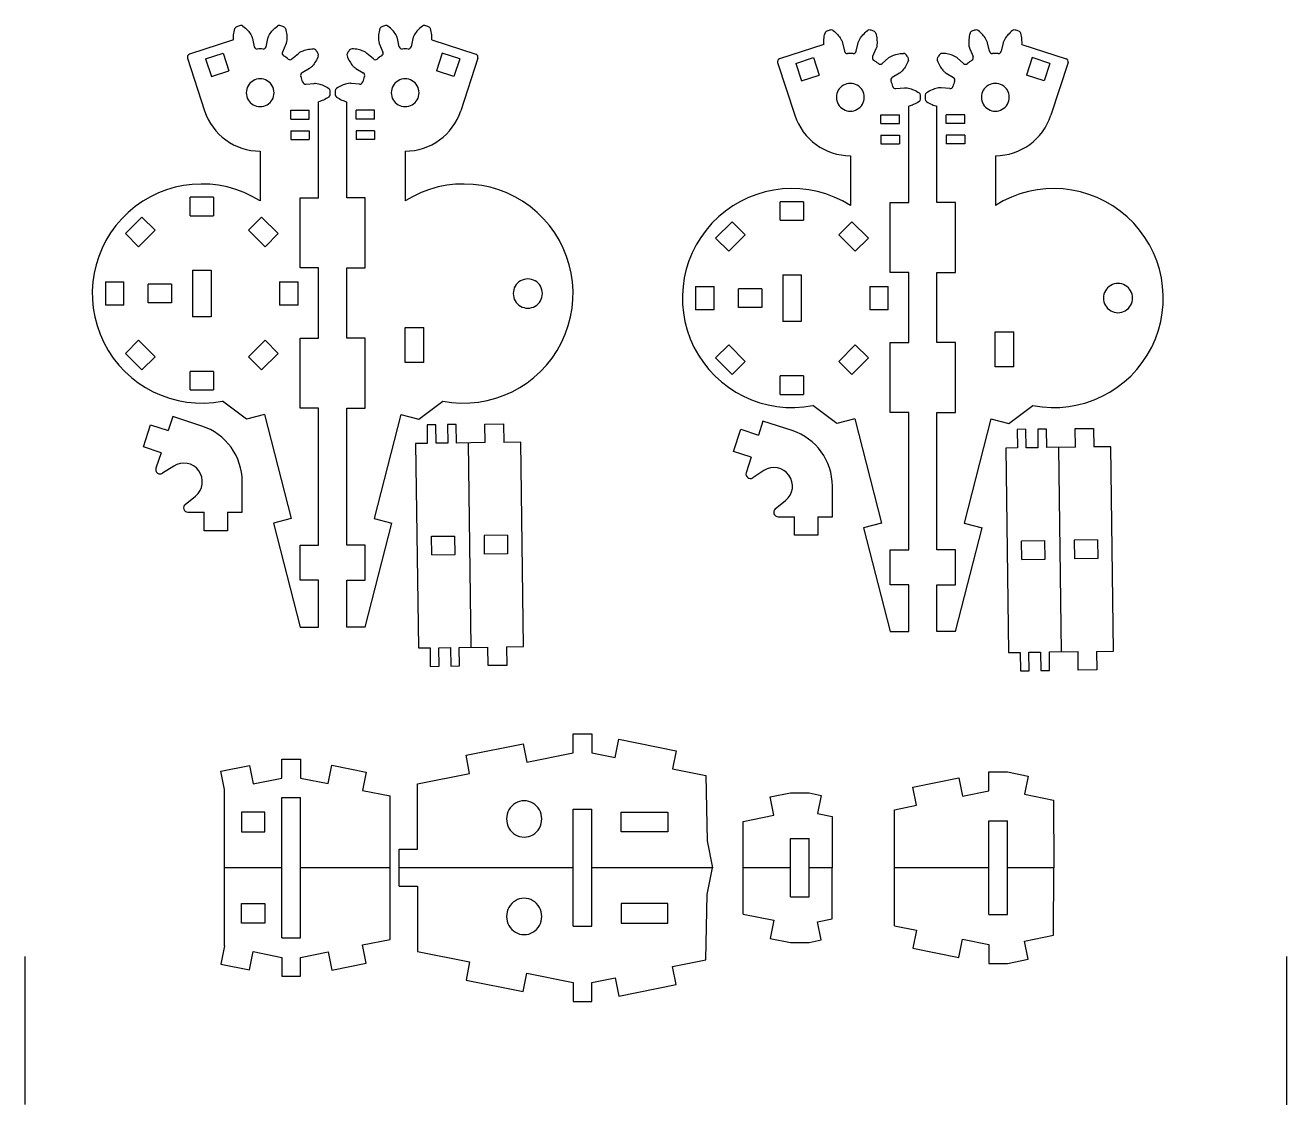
# Model space of a CAD drawing. Extents: x 1 to 217, y 1 to 331.
# Drawn here: x 0.6 to 216.6, y 0.6 to 185.5 of the extents above; entities that cross this region are included whole.
import ezdxf

# ---------------------------------------------------------------- set-up
doc = ezdxf.new("R2010")
doc.units = 0
doc.layers.get('0').update_dxf_attribs({"linetype": 'CONTINUOUS'})
doc.layers.add('02___PRT_ALL_AXES', color=7, linetype='CONTINUOUS')
doc.layers.add('3_ALL_SYMBOLS', color=7, linetype='CONTINUOUS')

msp = doc.modelspace()

# ---------------------------------------------------------------- linework, layer by layer
at = {"color": 7}
for points in [[(36.310333, 182.94352), (28.736976, 180.482788)], [(39.529676, 183.209853), (39.853184, 181.780502)], [(41.871183, 181.780502), (42.194692, 183.209853)], [(45.251723, 182.216563), (44.673297, 180.870042)], [(61.298644, 182.216563), (61.87707, 180.870042)], [(64.679184, 181.780502), (64.355675, 183.209853)], [(67.020691, 183.209853), (66.697183, 181.780502)], [(70.240034, 182.94352), (77.813391, 180.482788)], [(137.363158, 182.167846), (129.789801, 179.707114)], [(140.582498, 182.434182), (140.906009, 181.004831)], [(142.924005, 181.004831), (143.247516, 182.434182)], [(165.732008, 181.004831), (165.4085, 182.434182)], [(168.073516, 182.434182), (167.750007, 181.004831)], [(171.292859, 182.167846), (178.866213, 179.707114)], [(28.415956, 179.852749), (31.351618, 170.817712)], [(31.522738, 179.716111), (34.542343, 180.69724)], [(31.522738, 179.716111), (32.503866, 176.696505)], [(34.542343, 180.69724), (35.523472, 177.677634)], [(46.305891, 179.683893), (47.407765, 180.650106)], [(60.244476, 179.683893), (59.142602, 180.650106)], [(72.008024, 180.69724), (71.026895, 177.677634)], [(75.027629, 179.716111), (72.008024, 180.69724)], [(75.027629, 179.716111), (74.046501, 176.696505)], [(78.13441, 179.852749), (75.198749, 170.817712)], [(132.575562, 178.940437), (135.595165, 179.921566)], [(135.595165, 179.921566), (136.576294, 176.901963)], [(146.304548, 181.440892), (145.726122, 180.094368)], [(147.358715, 178.908219), (148.46059, 179.874435)], [(161.297301, 178.908219), (160.195424, 179.874435)], [(162.351469, 181.440892), (162.929895, 180.094368)], [(173.060848, 179.921566), (172.07972, 176.901963)], [(176.080454, 178.940437), (173.060848, 179.921566)], [(32.503866, 176.696505), (35.523472, 177.677634)], [(49.297116, 178.04964), (48.037694, 177.300272)], [(57.253251, 178.04964), (58.512673, 177.300272)], [(74.046501, 176.696505), (71.026895, 177.677634)], [(129.468781, 179.077078), (132.404443, 170.042041)], [(132.575562, 178.940437), (133.556691, 175.920835)], [(150.349938, 177.273969), (149.090515, 176.524598)], [(158.306076, 177.273969), (159.565498, 176.524598)], [(176.080454, 178.940437), (175.099325, 175.920835)], [(179.187235, 179.077078), (176.251574, 170.042041)], [(48.661289, 175.381042), (50.120649, 175.515058)], [(57.889078, 175.381042), (56.429715, 175.515058)], [(133.556691, 175.920835), (136.576294, 176.901963)], [(175.099325, 175.920835), (172.07972, 176.901963)], [(149.714111, 174.605369), (151.173474, 174.739387)], [(158.941903, 174.605369), (157.48254, 174.739387)], [(46.097184, 169.407882), (46.097184, 170.907882)], [(46.097184, 170.907882), (49.272184, 170.907882)], [(49.272184, 169.407882), (49.272184, 170.907882)], [(50.862182, 155.907881), (50.862182, 172.370979)], [(55.688182, 155.907881), (55.688182, 172.370979)], [(57.278183, 169.407882), (57.278183, 170.907882)], [(60.453183, 170.907882), (57.278183, 170.907882)], [(60.453183, 169.407882), (60.453183, 170.907882)], [(151.915007, 155.13221), (151.915007, 171.595308)], [(156.741007, 155.13221), (156.741007, 171.595308)], [(46.097184, 169.407882), (49.272184, 169.407882)], [(60.453183, 169.407882), (57.278183, 169.407882)], [(147.150006, 168.632211), (147.150006, 170.132211)], [(147.150006, 170.132211), (150.325006, 170.132211)], [(147.150006, 168.632211), (150.325006, 168.632211)], [(150.325006, 168.632211), (150.325006, 170.132211)], [(158.331007, 168.632211), (158.331007, 170.132211)], [(161.506007, 170.132211), (158.331007, 170.132211)], [(161.506007, 168.632211), (158.331007, 168.632211)], [(161.506007, 168.632211), (161.506007, 170.132211)], [(46.097184, 167.407884), (46.097184, 165.907884)], [(46.097184, 167.407884), (49.272184, 167.407884)], [(49.272184, 167.407884), (49.272184, 165.907884)], [(57.278183, 167.407884), (57.278183, 165.907884)], [(60.453183, 167.407884), (57.278183, 167.407884)], [(60.453183, 167.407884), (60.453183, 165.907884)], [(147.150006, 166.63221), (147.150006, 165.13221)], [(147.150006, 166.63221), (150.325006, 166.63221)], [(150.325006, 166.63221), (150.325006, 165.13221)], [(158.331007, 166.63221), (158.331007, 165.13221)], [(161.506007, 166.63221), (158.331007, 166.63221)], [(161.506007, 166.63221), (161.506007, 165.13221)], [(46.097184, 165.907884), (49.272184, 165.907884)], [(60.453183, 165.907884), (57.278183, 165.907884)], [(147.150006, 165.13221), (150.325006, 165.13221)], [(161.506007, 165.13221), (158.331007, 165.13221)], [(40.862182, 163.907882), (40.862182, 155.388604)], [(65.688185, 163.907882), (65.688185, 155.388604)], [(141.915007, 163.132211), (141.915007, 154.612933)], [(166.741007, 163.132211), (166.741007, 154.612933)], [(28.862184, 152.850382), (28.862184, 156.025382)], [(32.862184, 156.025382), (28.862184, 156.025382)], [(32.862184, 156.025382), (32.862184, 152.850382)], [(47.687182, 143.907883), (47.687182, 155.907881)], [(47.687182, 155.907881), (50.862182, 155.907881)], [(58.863182, 155.907881), (55.688182, 155.907881)], [(58.863182, 143.907883), (58.863182, 155.907881)], [(129.915008, 152.074711), (129.915008, 155.249711)], [(133.915009, 155.249711), (129.915008, 155.249711)], [(133.915009, 155.249711), (133.915009, 152.074711)], [(148.740007, 143.132212), (148.740007, 155.13221)], [(148.740007, 155.13221), (151.915007, 155.13221)], [(159.916007, 155.13221), (156.741007, 155.13221)], [(159.916007, 143.132212), (159.916007, 155.13221)], [(20.610903, 152.607591), (17.782476, 149.779163)], [(20.610903, 152.607591), (22.855967, 150.362525)], [(28.862184, 152.850382), (32.862184, 152.850382)], [(38.868401, 150.362525), (41.113464, 152.607591)], [(43.94189, 149.779163), (41.113464, 152.607591)], [(121.663728, 151.831918), (118.8353, 149.003492)], [(121.663728, 151.831918), (123.908792, 149.586854)], [(129.915008, 152.074711), (133.915009, 152.074711)], [(139.921223, 149.586854), (142.166289, 151.831918)], [(144.994715, 149.003492), (142.166289, 151.831918)], [(20.02754, 147.534099), (17.782476, 149.779163)], [(20.02754, 147.534099), (22.855967, 150.362525)], [(38.868401, 150.362525), (41.696826, 147.534099)], [(43.94189, 149.779163), (41.696826, 147.534099)], [(121.080363, 146.758429), (123.908792, 149.586854)], [(139.921223, 149.586854), (142.749651, 146.758429)], [(121.080363, 146.758429), (118.8353, 149.003492)], [(144.994715, 149.003492), (142.749651, 146.758429)], [(29.274683, 143.527882), (29.274683, 135.527883)], [(29.274683, 143.527882), (32.449683, 143.527882)], [(32.449683, 143.527882), (32.449683, 135.527883)], [(50.862182, 143.907883), (47.687182, 143.907883)], [(50.862182, 131.907884), (50.862182, 143.907883)], [(55.688182, 131.907884), (55.688182, 143.907883)], [(55.688182, 143.907883), (58.863182, 143.907883)], [(130.327507, 142.752211), (130.327507, 134.75221)], [(130.327507, 142.752211), (133.502507, 142.752211)], [(133.502507, 142.752211), (133.502507, 134.75221)], [(151.915007, 143.132212), (148.740007, 143.132212)], [(151.915007, 131.13221), (151.915007, 143.132212)], [(156.741007, 131.13221), (156.741007, 143.132212)], [(156.741007, 143.132212), (159.916007, 143.132212)], [(14.364684, 141.527883), (14.364684, 137.527882)], [(14.364684, 141.527883), (17.539684, 141.527883)], [(17.539684, 137.527882), (17.539684, 141.527883)], [(21.705127, 137.940384), (21.705127, 141.115384)], [(25.705127, 141.115384), (21.705127, 141.115384)], [(25.705127, 141.115384), (25.705127, 137.940384)], [(44.184683, 141.527883), (44.184683, 137.527882)], [(44.184683, 141.527883), (47.359683, 141.527883)], [(47.359683, 137.527882), (47.359683, 141.527883)], [(115.417507, 140.752212), (115.417507, 136.752211)], [(115.417507, 140.752212), (118.592507, 140.752212)], [(118.592507, 136.752211), (118.592507, 140.752212)], [(145.237508, 140.752212), (145.237508, 136.752211)], [(145.237508, 140.752212), (148.412508, 140.752212)], [(148.412508, 136.752211), (148.412508, 140.752212)], [(122.757952, 137.16471), (122.757952, 140.33971)], [(126.757952, 140.33971), (122.757952, 140.33971)], [(126.757952, 140.33971), (126.757952, 137.16471)], [(17.539684, 137.527882), (14.364684, 137.527882)], [(25.705127, 137.940384), (21.705127, 137.940384)], [(47.359683, 137.527882), (44.184683, 137.527882)], [(118.592507, 136.752211), (115.417507, 136.752211)], [(126.757952, 137.16471), (122.757952, 137.16471)], [(148.412508, 136.752211), (145.237508, 136.752211)], [(32.449683, 135.527883), (29.274683, 135.527883)], [(133.502507, 134.75221), (130.327507, 134.75221)], [(47.687182, 119.907883), (47.687182, 131.907884)], [(47.687182, 131.907884), (50.862182, 131.907884)], [(58.863182, 131.907884), (55.688182, 131.907884)], [(58.863182, 119.907883), (58.863182, 131.907884)], [(65.683184, 127.732883), (65.683184, 133.732882)], [(65.683184, 133.732882), (68.858184, 133.732882)], [(68.858184, 127.732883), (68.858184, 133.732882)], [(166.736008, 126.957212), (166.736008, 132.957212)], [(166.736008, 132.957212), (169.911008, 132.957212)], [(169.911008, 126.957212), (169.911008, 132.957212)], [(17.782476, 129.276602), (20.02754, 131.521666)], [(22.855967, 128.69324), (20.02754, 131.521666)], [(41.696826, 131.521666), (38.868401, 128.69324)], [(41.696826, 131.521666), (43.94189, 129.276602)], [(118.8353, 128.500931), (121.080363, 130.745995)], [(123.908792, 127.917567), (121.080363, 130.745995)], [(142.749651, 130.745995), (139.921223, 127.917567)], [(142.749651, 130.745995), (144.994715, 128.500931)], [(148.740007, 119.132212), (148.740007, 131.13221)], [(148.740007, 131.13221), (151.915007, 131.13221)], [(159.916007, 131.13221), (156.741007, 131.13221)], [(159.916007, 119.132212), (159.916007, 131.13221)], [(17.782476, 129.276602), (20.610903, 126.448174)], [(22.855967, 128.69324), (20.610903, 126.448174)], [(41.113464, 126.448174), (38.868401, 128.69324)], [(41.113464, 126.448174), (43.94189, 129.276602)], [(68.858184, 127.732883), (65.683184, 127.732883)], [(118.8353, 128.500931), (121.663728, 125.672503)], [(123.908792, 127.917567), (121.663728, 125.672503)], [(142.166289, 125.672503), (139.921223, 127.917567)], [(142.166289, 125.672503), (144.994715, 128.500931)], [(28.862184, 123.030384), (28.862184, 126.205384)], [(32.862184, 126.205384), (28.862184, 126.205384)], [(32.862184, 126.205384), (32.862184, 123.030384)], [(129.915008, 122.25471), (129.915008, 125.42971)], [(133.915009, 125.42971), (129.915008, 125.42971)], [(133.915009, 125.42971), (133.915009, 122.25471)], [(169.911008, 126.957212), (166.736008, 126.957212)], [(28.862184, 123.030384), (32.862184, 123.030384)], [(38.534061, 118.036876), (34.420999, 121.118717)], [(68.016306, 118.036876), (72.129368, 121.118717)], [(129.915008, 122.25471), (133.915009, 122.25471)], [(41.609086, 118.827347), (38.534061, 118.036876)], [(41.609086, 118.827347), (46.193377, 100.993953)], [(50.862182, 119.907883), (47.687182, 119.907883)], [(50.862182, 96.430225), (50.862182, 119.907883)], [(55.688182, 96.430225), (55.688182, 119.907883)], [(55.688182, 119.907883), (58.863182, 119.907883)], [(64.941281, 118.827347), (60.35699, 100.993953)], [(64.941281, 118.827347), (68.016306, 118.036876)], [(139.586885, 117.261203), (135.473824, 120.343047)], [(151.915007, 119.132212), (148.740007, 119.132212)], [(151.915007, 95.654554), (151.915007, 119.132212)], [(156.741007, 95.654554), (156.741007, 119.132212)], [(156.741007, 119.132212), (159.916007, 119.132212)], [(169.069128, 117.261203), (173.182193, 120.343047)], [(20.869002, 113.254787), (22.105071, 117.059013)], [(22.105071, 117.059013), (25.124675, 116.077884)], [(25.897217, 118.455527), (25.124675, 116.077884)], [(30.875997, 116.837821), (25.897217, 118.455527)], [(70.934659, 117.058838), (69.434792, 117.038857)], [(69.434792, 117.038857), (69.477086, 113.864139)], [(70.976953, 113.88412), (70.934659, 117.058838)], [(74.43435, 117.105461), (72.934483, 117.08548)], [(72.934483, 117.08548), (72.976774, 113.910762)], [(74.476641, 113.930743), (74.43435, 117.105461)], [(79.346414, 117.170897), (82.521131, 117.213191)], [(79.388705, 113.996179), (79.346414, 117.170897)], [(82.521131, 117.213191), (82.563425, 114.038473)], [(126.950041, 117.679854), (126.1775, 115.302213)], [(131.928822, 116.06215), (126.950041, 117.679854)], [(142.661911, 118.051676), (139.586885, 117.261203)], [(142.661911, 118.051676), (147.246202, 100.218282)], [(165.994105, 118.051676), (161.409815, 100.218282)], [(165.994105, 118.051676), (169.069128, 117.261203)], [(121.921826, 112.479116), (123.157894, 116.283342)], [(123.157894, 116.283342), (126.1775, 115.302213)], [(171.987484, 116.283167), (170.487617, 116.263186)], [(170.487617, 116.263186), (170.52991, 113.088468)], [(172.029778, 113.108449), (171.987484, 116.283167)], [(175.487172, 116.329787), (173.987308, 116.309806)], [(173.987308, 116.309809), (174.029599, 113.135088)], [(175.529466, 113.15507), (175.487172, 116.329787)], [(180.399238, 116.395226), (183.573956, 116.437517)], [(180.441529, 113.220508), (180.399238, 116.395226)], [(183.573956, 116.437517), (183.616247, 113.262799)], [(23.888607, 112.273659), (20.869002, 113.254787)], [(69.477086, 113.864139), (67.477262, 113.837497)], [(67.477262, 113.8375), (67.943482, 78.840604)], [(72.976774, 113.910762), (70.976953, 113.88412)], [(79.388705, 113.996179), (74.476641, 113.930743)], [(76.476465, 113.957382), (76.942682, 78.960489)], [(85.475665, 114.077267), (82.563425, 114.038473)], [(85.941885, 79.080374), (85.475665, 114.077267)], [(124.941432, 111.497988), (121.921826, 112.479116)], [(170.52991, 113.088468), (168.530087, 113.061826)], [(168.530087, 113.061826), (168.996306, 78.064933)], [(174.029599, 113.135088), (172.029778, 113.108446)], [(180.441529, 113.220508), (175.529466, 113.15507)], [(177.52929, 113.181711), (177.995507, 78.184815)], [(186.52849, 113.301597), (183.616247, 113.262799)], [(186.994707, 78.3047), (186.52849, 113.301597)], [(23.888607, 112.273659), (23.023722, 109.611818)], [(124.941432, 111.497988), (124.076545, 108.836144)], [(26.058659, 109.991373), (24.145007, 108.750735)], [(127.111483, 109.215702), (125.19783, 107.975064)], [(37.785827, 102.092258), (37.785827, 107.327257)], [(138.838652, 101.316587), (138.838652, 106.551586)], [(28.014561, 103.424753), (29.785829, 104.861366)], [(129.067385, 102.649079), (130.838651, 104.085692)], [(28.487003, 102.092258), (31.285829, 102.092258)], [(31.285829, 98.917258), (31.285829, 102.092258)], [(35.28583, 102.092258), (35.28583, 98.917258)], [(35.28583, 102.092258), (37.785827, 102.092258)], [(46.193377, 100.993953), (43.118351, 100.20348)], [(43.118351, 100.20348), (47.687182, 82.430225)], [(58.863182, 82.430225), (63.432015, 100.20348)], [(60.35699, 100.993953), (63.432015, 100.20348)], [(129.539828, 101.316587), (132.338654, 101.316587)], [(132.338654, 98.141587), (132.338654, 101.316587)], [(136.338651, 101.316587), (136.338651, 98.141587)], [(136.338651, 101.316587), (138.838652, 101.316587)], [(147.246202, 100.218282), (144.171176, 99.427809)], [(144.171176, 99.427809), (148.740007, 81.654554)], [(159.916007, 81.654554), (164.484837, 99.427809)], [(161.409815, 100.218282), (164.484837, 99.427809)], [(35.28583, 98.917258), (31.285829, 98.917258)], [(136.338651, 98.141587), (132.338654, 98.141587)], [(47.687182, 90.430226), (47.687182, 96.430225)], [(47.687182, 96.430225), (50.862182, 96.430225)], [(58.863182, 96.430225), (55.688182, 96.430225)], [(58.863182, 90.430226), (58.863182, 96.430225)], [(148.740007, 89.654552), (148.740007, 95.654554)], [(148.740007, 95.654554), (151.915007, 95.654554)], [(159.916007, 95.654554), (156.741007, 95.654554)], [(159.916007, 89.654552), (159.916007, 95.654554)], [(50.862182, 90.430226), (47.687182, 90.430226)], [(50.862182, 82.430225), (50.862182, 90.430226)], [(55.688182, 82.430225), (55.688182, 90.430226)], [(55.688182, 90.430226), (58.863182, 90.430226)], [(151.915007, 89.654552), (148.740007, 89.654552)], [(151.915007, 81.654554), (151.915007, 89.654552)], [(156.741007, 81.654554), (156.741007, 89.654552)], [(156.741007, 89.654552), (159.916007, 89.654552)], [(47.687182, 82.430225), (50.862182, 82.430225)], [(58.863182, 82.430225), (55.688182, 82.430225)], [(148.740007, 81.654554), (151.915007, 81.654554)], [(159.916007, 81.654554), (156.741007, 81.654554)], [(67.943482, 78.840604), (69.943303, 78.867246)], [(69.943303, 78.867246), (69.985596, 75.692528)], [(71.44317, 78.887227), (73.442994, 78.913869)], [(71.485464, 75.712506), (71.44317, 78.887227)], [(73.442994, 78.913866), (73.485285, 75.739148)], [(74.942861, 78.933847), (79.854925, 78.999283)], [(74.985152, 75.759129), (74.942861, 78.933847)], [(79.897216, 75.824565), (79.854925, 78.999283)], [(83.029642, 79.041577), (85.941885, 79.080374)], [(83.029642, 79.041577), (83.071936, 75.866859)], [(168.996306, 78.064933), (170.996127, 78.091575)], [(170.996127, 78.091572), (171.038421, 74.916854)], [(172.495995, 78.111553), (174.495818, 78.138195)], [(172.538288, 74.936835), (172.495995, 78.111553)], [(174.495818, 78.138195), (174.538109, 74.963477)], [(175.995686, 78.158176), (180.907749, 78.223612)], [(176.037977, 74.983456), (175.995686, 78.158176)], [(180.95004, 75.048895), (180.907749, 78.223612)], [(184.082467, 78.265906), (186.994707, 78.3047)], [(184.082467, 78.265906), (184.124758, 75.091186)], [(69.985596, 75.692528), (71.485464, 75.712509)], [(73.485285, 75.739148), (74.985152, 75.759129)], [(83.071936, 75.866859), (79.897216, 75.824565)], [(171.038421, 74.916854), (172.538288, 74.936835)], [(174.538109, 74.963477), (176.037977, 74.983459)], [(184.124758, 75.091186), (180.95004, 75.048895)], [(94.474885, 60.891327), (94.474885, 64.13408)], [(94.474885, 64.13408), (97.649885, 64.13408)], [(97.649885, 64.13408), (97.649885, 60.891327)], [(101.63289, 60.096149), (102.255467, 63.214611)], [(102.255467, 63.214611), (112.061947, 61.256824)], [(76.105741, 60.466822), (85.912221, 62.424609)], [(85.912221, 62.424609), (86.534797, 59.30615)], [(86.534797, 59.30615), (94.474885, 60.891327)], [(97.649885, 60.891327), (101.63289, 60.096149)], [(112.061947, 61.256824), (111.439373, 58.138362)], [(34.134247, 57.736971), (39.037486, 58.715865)], [(39.037486, 58.715865), (39.660062, 55.597405)], [(44.581823, 56.579996), (44.581823, 59.822749)], [(44.581823, 59.822749), (47.756823, 59.822749)], [(47.756823, 59.822749), (47.756823, 56.579996)], [(52.50316, 55.632426), (53.125737, 58.750889)], [(53.125737, 58.750889), (59.009624, 57.576215)], [(76.728317, 57.348363), (76.105741, 60.466822)], [(34.756824, 54.618512), (34.134247, 57.736971)], [(39.660062, 55.597405), (44.581823, 56.579996)], [(47.756823, 56.579996), (52.50316, 55.632426)], [(59.009624, 57.576215), (58.387048, 54.457755)], [(67.808218, 55.567535), (76.728317, 57.348363)], [(111.439373, 58.138362), (117.173733, 56.993542)], [(117.173733, 56.993542), (117.398673, 45.846639)], [(152.624804, 55.023715), (160.469989, 56.589944)], [(160.469989, 56.589944), (161.092035, 53.474132)], [(165.632037, 57.620507), (168.807037, 57.620507)], [(165.632037, 54.380508), (165.632037, 57.620507)], [(168.807037, 57.620507), (172.371557, 56.911632)], [(172.371557, 56.911632), (171.748981, 53.79317)], [(34.756824, 27.836577), (34.756824, 54.618512)], [(58.387048, 54.457755), (63.135885, 53.509686)], [(67.808218, 44.402544), (67.808218, 55.567535)], [(128.186807, 53.329253), (131.66307, 54.02326)], [(131.66307, 54.02326), (134.83807, 54.02326)], [(134.83807, 54.02326), (136.931617, 53.6053)], [(153.24685, 51.907903), (152.624804, 55.023715)], [(161.092035, 53.474132), (165.632037, 54.380508)], [(44.581823, 29.227543), (44.581823, 53.227543)], [(44.581823, 53.227543), (47.756823, 53.227543)], [(47.756823, 29.227543), (47.756823, 53.227543)], [(63.135885, 28.9454), (63.135885, 53.509686)], [(128.809383, 50.210791), (128.186807, 53.329253)], [(136.931617, 53.6053), (136.309041, 50.486838)], [(149.495885, 51.159052), (153.24685, 51.907903)], [(171.748981, 53.79317), (176.688493, 52.807035)], [(176.688493, 52.807035), (176.73392, 41.227544)], [(37.669323, 50.727918), (37.669323, 47.36846)], [(41.669324, 50.727918), (37.669323, 50.727918)], [(41.669324, 47.36846), (41.669324, 50.727918)], [(94.474885, 31.227545), (94.474885, 51.227544)], [(94.474885, 51.227544), (97.649885, 51.227544)], [(97.649885, 31.227545), (97.649885, 51.227544)], [(102.649884, 47.380511), (102.649884, 50.739969)], [(102.649884, 50.739969), (110.659884, 50.739969)], [(110.659884, 50.739969), (110.659884, 47.380511)], [(123.541305, 49.159061), (128.809383, 50.210791)], [(136.309041, 50.486838), (138.793508, 49.990835)], [(138.793508, 49.990835), (138.827885, 41.227544)], [(149.495885, 31.296037), (149.495885, 51.159052)], [(123.541305, 33.296027), (123.541305, 49.159061)], [(165.632037, 49.227542), (168.807037, 49.227542)], [(165.632037, 33.227543), (165.632037, 49.227542)], [(168.807037, 33.227543), (168.807037, 49.227542)], [(37.669323, 47.36846), (41.669324, 47.36846)], [(110.659884, 47.380511), (102.649884, 47.380511)], [(117.398673, 45.846639), (118.323518, 41.227544)], [(131.66307, 46.227543), (134.83807, 46.227543)], [(131.66307, 36.227543), (131.66307, 46.227543)], [(134.83807, 36.227543), (134.83807, 46.227543)], [(64.633218, 38.052544), (64.633218, 44.402544)], [(64.633218, 44.402544), (67.808218, 44.402544)], [(44.581823, 41.227544), (34.756824, 41.227544)], [(63.135885, 41.227544), (47.756823, 41.227544)], [(94.474885, 41.227544), (64.633218, 41.227544)], [(118.323518, 41.227544), (97.649885, 41.227544)], [(117.173733, 25.461544), (117.398673, 36.60845), (118.323518, 41.227544)], [(131.66307, 41.227544), (123.541305, 41.227544)], [(138.827885, 41.227544), (134.83807, 41.227544)], [(138.793508, 32.464254), (138.827885, 41.227544)], [(165.632037, 41.227544), (149.495885, 41.227544)], [(176.73392, 41.227544), (168.807037, 41.227544)], [(176.688493, 29.648051), (176.73392, 41.227544)], [(64.633218, 38.052544), (67.808218, 38.052544)], [(67.808218, 38.052544), (67.808218, 26.887554)], [(37.669323, 31.727168), (37.669323, 35.086626)], [(37.669323, 35.086626), (41.669324, 35.086626)], [(41.669324, 35.086626), (41.669324, 31.727168)], [(110.659884, 35.074575), (102.649884, 35.074575)], [(102.649884, 35.074575), (102.649884, 31.715117)], [(110.659884, 31.715117), (110.659884, 35.074575)], [(131.66307, 36.227543), (134.83807, 36.227543)], [(123.541305, 33.296027), (128.809383, 32.244295)], [(136.309041, 31.968248), (138.793508, 32.464254)], [(165.632037, 33.227543), (168.807037, 33.227543)], [(41.669324, 31.727168), (37.669323, 31.727168)], [(94.474885, 31.227545), (97.649885, 31.227545)], [(102.649884, 31.715117), (110.659884, 31.715117)], [(128.809383, 32.244295), (128.186807, 29.125836)], [(136.931617, 28.849788), (136.309041, 31.968248)], [(149.495885, 31.296037), (153.24685, 30.547186)], [(153.24685, 30.547186), (152.624804, 27.431373)], [(44.581823, 29.227543), (47.756823, 29.227543)], [(58.387048, 27.997333), (63.135885, 28.9454)], [(128.186807, 29.125836), (131.66307, 28.431826)], [(131.66307, 28.431826), (134.83807, 28.431826)], [(134.83807, 28.431826), (136.931617, 28.849788)], [(160.469989, 25.865142), (161.092035, 28.980954)], [(161.092035, 28.980954), (165.632037, 28.07458)], [(171.748981, 28.661916), (176.688493, 29.648051)], [(172.371557, 25.543456), (171.748981, 28.661916)], [(34.756824, 27.836577), (34.134247, 24.718114)], [(39.037486, 23.739221), (39.660062, 26.857681)], [(39.660062, 26.857681), (44.581823, 25.87509)], [(47.756823, 25.87509), (52.50316, 26.82266)], [(52.50316, 26.82266), (53.125737, 23.7042)], [(59.009624, 24.878871), (58.387048, 27.997333)], [(67.808218, 26.887554), (76.728317, 25.106726)], [(152.624804, 27.431373), (160.469989, 25.865142)], [(165.632037, 28.07458), (165.632037, 24.834579)], [(34.134247, 24.718114), (39.037486, 23.739221)], [(44.581823, 25.87509), (44.581823, 22.632337)], [(47.756823, 22.632337), (47.756823, 25.87509)], [(53.125737, 23.7042), (59.009624, 24.878871)], [(76.728317, 25.106726), (76.105741, 21.988264)], [(111.439373, 24.316727), (117.173733, 25.461544)], [(112.061947, 21.198264), (111.439373, 24.316727)], [(165.632037, 24.834579), (168.807037, 24.834579)], [(168.807037, 24.834579), (172.371557, 25.543456)], [(44.581823, 22.632337), (47.756823, 22.632337)], [(76.105741, 21.988264), (85.912221, 20.030477)], [(85.912221, 20.030477), (86.534797, 23.148936)], [(86.534797, 23.148936), (94.474885, 21.563762)], [(97.649885, 21.563762), (101.63289, 22.358937)], [(101.63289, 22.358937), (102.255467, 19.240477)], [(94.474885, 21.563762), (94.474885, 18.321009)], [(97.649885, 18.321009), (97.649885, 21.563762)], [(102.255467, 19.240477), (112.061947, 21.198264)], [(94.474885, 18.321009), (97.649885, 18.321009)]]:
    msp.add_lwpolyline(points, dxfattribs=at)
for points in [[(43.243432, 173.907882), (43.243432, 173.907882)], [(68.069435, 173.907882), (68.069435, 173.907882)], [(144.296257, 173.132211), (144.296257, 173.132211)], [(169.122257, 173.132211), (169.122257, 173.132211)], [(89.188183, 139.527884), (89.188183, 139.527884)], [(190.241007, 138.75221), (190.241007, 138.75221)], [(86.064883, 52.692938), (86.064883, 52.692938)], [(86.064883, 35.992954), (86.064883, 35.992954)]]:
    msp.add_lwpolyline(points, close=True, dxfattribs=at)
for points in [[(36.310333, 182.94352), (36.286767, 183.239162), (36.293202, 183.532901), (36.322581, 183.824186)], [(36.322581, 183.824186), (36.358229, 184.17772), (36.427687, 184.527633), (36.526529, 184.878345)], [(36.840183, 185.213789), (36.687423, 185.159445), (36.570498, 185.034403), (36.526515, 184.878345)], [(37.470605, 185.418626), (37.258618, 185.356165), (37.048397, 185.28786), (36.840183, 185.213789)], [(37.92154, 185.331614), (37.794227, 185.432016), (37.626134, 185.464451), (37.470605, 185.418626)], [(37.92154, 185.331614), (38.207645, 185.105983), (38.469511, 184.863723), (38.706154, 184.59866)], [(38.706154, 184.59866), (38.9063, 184.374474), (39.088407, 184.133978), (39.245963, 183.873191)], [(39.245963, 183.873191), (39.337649, 183.721434), (39.421023, 183.562808), (39.480854, 183.384088)], [(42.243513, 183.384088), (42.303344, 183.562808), (42.386716, 183.721434), (42.478401, 183.873191)], [(42.478401, 183.873191), (42.63596, 184.133978), (42.818064, 184.374474), (43.018213, 184.59866)], [(43.018213, 184.59866), (43.254854, 184.863723), (43.516719, 185.105983), (43.802828, 185.331614)], [(44.253762, 185.418626), (44.098234, 185.464451), (43.93014, 185.432016), (43.802828, 185.331614)], [(44.884185, 185.213789), (44.67597, 185.28786), (44.465749, 185.356165), (44.253762, 185.418626)], [(45.197852, 184.878345), (45.153869, 185.034403), (45.036944, 185.159445), (44.884185, 185.213789)], [(45.197852, 184.878345), (45.296695, 184.527633), (45.366153, 184.17772), (45.4018, 183.824186)], [(45.4018, 183.824186), (45.43195, 183.525171), (45.437916, 183.223566), (45.412101, 182.919977)], [(61.148567, 183.824186), (61.118417, 183.525171), (61.112451, 183.223566), (61.138266, 182.919977)], [(61.352515, 184.878345), (61.253672, 184.527633), (61.184214, 184.17772), (61.148567, 183.824186)], [(61.666182, 185.213789), (61.513423, 185.159445), (61.396498, 185.034403), (61.352515, 184.878345)], [(62.296604, 185.418626), (62.084618, 185.356165), (61.874397, 185.28786), (61.666182, 185.213789)], [(62.747539, 185.331614), (62.620227, 185.432016), (62.452133, 185.464451), (62.296604, 185.418626)], [(63.532154, 184.59866), (63.29551, 184.863723), (63.033648, 185.105983), (62.747539, 185.331614)], [(64.071963, 183.873191), (63.914407, 184.133978), (63.732303, 184.374474), (63.532154, 184.59866)], [(64.306854, 183.384088), (64.247022, 183.562808), (64.163648, 183.721434), (64.071963, 183.873191)], [(67.304404, 183.873191), (67.212718, 183.721434), (67.129344, 183.562808), (67.069513, 183.384088)], [(67.844213, 184.59866), (67.644066, 184.374474), (67.46196, 184.133978), (67.304404, 183.873191)], [(68.628827, 185.331614), (68.342719, 185.105983), (68.080856, 184.863723), (67.844213, 184.59866)], [(69.079762, 185.418626), (68.924233, 185.464451), (68.75614, 185.432016), (68.628827, 185.331614)], [(69.710184, 185.213789), (69.50197, 185.28786), (69.291749, 185.356165), (69.079762, 185.418626)], [(70.023852, 184.878345), (69.979868, 185.034403), (69.862944, 185.159445), (69.710184, 185.213789)], [(70.227785, 183.824186), (70.192138, 184.17772), (70.12268, 184.527633), (70.023838, 184.878345)], [(70.240034, 182.94352), (70.263599, 183.239162), (70.257165, 183.532901), (70.227785, 183.824186)], [(137.375378, 183.048515), (137.411025, 183.402049), (137.48048, 183.751962), (137.579323, 184.102671)], [(137.893007, 184.438118), (137.740246, 184.383775), (137.62332, 184.258731), (137.579337, 184.102671)], [(138.52343, 184.642955), (138.311443, 184.580494), (138.101222, 184.512189), (137.893007, 184.438118)], [(138.974362, 184.555943), (138.84705, 184.656344), (138.678957, 184.68878), (138.52343, 184.642955)], [(138.974362, 184.555943), (139.26047, 184.330309), (139.522335, 184.088049), (139.758979, 183.822986)], [(139.758979, 183.822986), (139.959125, 183.598803), (140.141232, 183.358305), (140.298788, 183.09752)], [(143.531226, 183.09752), (143.688785, 183.358305), (143.870889, 183.598803), (144.071038, 183.822986)], [(144.071038, 183.822986), (144.307679, 184.088049), (144.569544, 184.330309), (144.855652, 184.555943)], [(145.306584, 184.642955), (145.151057, 184.68878), (144.982964, 184.656344), (144.855652, 184.555943)], [(145.93701, 184.438118), (145.728794, 184.512189), (145.518572, 184.580494), (145.306584, 184.642955)], [(146.250677, 184.102671), (146.206694, 184.258731), (146.08977, 184.383774), (145.93701, 184.438118)], [(146.250677, 184.102671), (146.34952, 183.751962), (146.418977, 183.402049), (146.454625, 183.048515)], [(162.405339, 184.102671), (162.306497, 183.751962), (162.237039, 183.402049), (162.201392, 183.048515)], [(162.719007, 184.438118), (162.566247, 184.383774), (162.449322, 184.258731), (162.405339, 184.102671)], [(163.349429, 184.642955), (163.137442, 184.580494), (162.927221, 184.512189), (162.719007, 184.438118)], [(163.800364, 184.555943), (163.673051, 184.656345), (163.504958, 184.688781), (163.349429, 184.642955)], [(164.584978, 183.822986), (164.348335, 184.088049), (164.086472, 184.330309), (163.800364, 184.555943)], [(165.124788, 183.09752), (164.967231, 183.358305), (164.785125, 183.598803), (164.584978, 183.822986)], [(168.897038, 183.822986), (168.696888, 183.598803), (168.514784, 183.358305), (168.357225, 183.09752)], [(169.681652, 184.555943), (169.395544, 184.330309), (169.133678, 184.088049), (168.897038, 183.822986)], [(170.132587, 184.642955), (169.977058, 184.688781), (169.808964, 184.656345), (169.681652, 184.555943)], [(170.763009, 184.438118), (170.554795, 184.512189), (170.344574, 184.580494), (170.132587, 184.642955)], [(171.076676, 184.102671), (171.032694, 184.258731), (170.915769, 184.383774), (170.763009, 184.438118)], [(171.28061, 183.048515), (171.244963, 183.402049), (171.175505, 183.751962), (171.076662, 184.102671)], [(39.480854, 183.384088), (39.499594, 183.328115), (39.516022, 183.270172), (39.529676, 183.209853)], [(39.853184, 181.780502), (39.907465, 181.540677), (40.128065, 181.375917), (40.373433, 181.391941)], [(41.350935, 181.391941), (41.596303, 181.375917), (41.816902, 181.540677), (41.871183, 181.780502)], [(42.194692, 183.209853), (42.208351, 183.270172), (42.224774, 183.328115), (42.243513, 183.384088)], [(45.314644, 182.386218), (45.296892, 182.329921), (45.276138, 182.273389), (45.251728, 182.216563)], [(45.412101, 182.919977), (45.397087, 182.743311), (45.371289, 182.565974), (45.314644, 182.386218)], [(61.138266, 182.919977), (61.15328, 182.743311), (61.179078, 182.565974), (61.235723, 182.386218)], [(61.235723, 182.386218), (61.253474, 182.329921), (61.274229, 182.273389), (61.298638, 182.216563)], [(64.355675, 183.209853), (64.342016, 183.270172), (64.325593, 183.328115), (64.306854, 183.384088)], [(64.679184, 181.780502), (64.733465, 181.540677), (64.954064, 181.375917), (65.199432, 181.391941)], [(66.176934, 181.391941), (66.422302, 181.375917), (66.642902, 181.540677), (66.697183, 181.780502)], [(67.069513, 183.384088), (67.050773, 183.328115), (67.034345, 183.270172), (67.020691, 183.209853)], [(137.363158, 182.167846), (137.339592, 182.463488), (137.346027, 182.757231), (137.375378, 183.048515)], [(140.298788, 183.09752), (140.390474, 182.945763), (140.473848, 182.787138), (140.533679, 182.608418)], [(140.533679, 182.608418), (140.552418, 182.552444), (140.568847, 182.494501), (140.582498, 182.434182)], [(143.247516, 182.434182), (143.261176, 182.494501), (143.277598, 182.552444), (143.296338, 182.608418)], [(143.296338, 182.608418), (143.356169, 182.787138), (143.43954, 182.945763), (143.531226, 183.09752)], [(146.367469, 181.610548), (146.349717, 181.55425), (146.328963, 181.497715), (146.304553, 181.440892)], [(146.464926, 182.144306), (146.449912, 181.96764), (146.424114, 181.790303), (146.367469, 181.610548)], [(146.454625, 183.048515), (146.484775, 182.7495), (146.490741, 182.447895), (146.464926, 182.144306)], [(162.201392, 183.048515), (162.171242, 182.7495), (162.165276, 182.447895), (162.19109, 182.144306)], [(162.19109, 182.144306), (162.206105, 181.96764), (162.231903, 181.790303), (162.288547, 181.610548)], [(162.288547, 181.610548), (162.306299, 181.55425), (162.327054, 181.497715), (162.351463, 181.440892)], [(165.359678, 182.608418), (165.299847, 182.787138), (165.216473, 182.945763), (165.124788, 183.09752)], [(165.4085, 182.434182), (165.39484, 182.494501), (165.378418, 182.552444), (165.359678, 182.608418)], [(168.122338, 182.608418), (168.103598, 182.552444), (168.08717, 182.494501), (168.073516, 182.434182)], [(168.357225, 183.09752), (168.265543, 182.945763), (168.182169, 182.787138), (168.122338, 182.608418)], [(171.292859, 182.167846), (171.316424, 182.463488), (171.30999, 182.757231), (171.28061, 183.048515)], [(28.445981, 180.234254), (28.385778, 180.116098), (28.374978, 179.978867), (28.415956, 179.852749)], [(28.736976, 180.482788), (28.610858, 180.441809), (28.506183, 180.352409), (28.445981, 180.234254)], [(41.350935, 181.391941), (41.025447, 181.413197), (40.69892, 181.413197), (40.373433, 181.391941)], [(44.673297, 180.870042), (44.576244, 180.644113), (44.657869, 180.381153), (44.865795, 180.249892)], [(45.65661, 179.675333), (45.40578, 179.883845), (45.141614, 180.075773), (44.865795, 180.249892)], [(45.65661, 179.675333), (45.845697, 179.518143), (46.121009, 179.521769), (46.305891, 179.683884)], [(47.407765, 180.650106), (47.454267, 180.690881), (47.501615, 180.728101), (47.549675, 180.762371)], [(47.549675, 180.762371), (47.70313, 180.871789), (47.863819, 180.951116), (48.027192, 181.019998)], [(48.027192, 181.019998), (48.307947, 181.138367), (48.596632, 181.225896), (48.890329, 181.289621)], [(48.890329, 181.289621), (49.237575, 181.364966), (49.591826, 181.407037), (49.955916, 181.421408)], [(50.371872, 181.226751), (50.272982, 181.355241), (50.117928, 181.427802), (49.955916, 181.421408)], [(50.818088, 180.234728), (50.691912, 179.892901), (50.54243, 179.568989), (50.363467, 179.262021)], [(50.761496, 180.69048), (50.636584, 180.872791), (50.50666, 181.051616), (50.371872, 181.226751)], [(50.818088, 180.234728), (50.874235, 180.386835), (50.85314, 180.556725), (50.761496, 180.69048)], [(55.78887, 180.69048), (55.697227, 180.556725), (55.676132, 180.386835), (55.732279, 180.234728)], [(55.732279, 180.234728), (55.858455, 179.892901), (56.007937, 179.568989), (56.1869, 179.262021)], [(56.178495, 181.226751), (56.043707, 181.051616), (55.913782, 180.872791), (55.78887, 180.69048)], [(56.594451, 181.421408), (56.432439, 181.427802), (56.277385, 181.355241), (56.178495, 181.226751)], [(57.660038, 181.289621), (57.312791, 181.364966), (56.95854, 181.407037), (56.594451, 181.421408)], [(58.523172, 181.019998), (58.24242, 181.138367), (57.953735, 181.225896), (57.660038, 181.289621)], [(59.000692, 180.762371), (58.847236, 180.871789), (58.686548, 180.951116), (58.523172, 181.019998)], [(59.142602, 180.650106), (59.0961, 180.690881), (59.048752, 180.728101), (59.000692, 180.762371)], [(60.244476, 179.683893), (60.429358, 179.521778), (60.70467, 179.518152), (60.893757, 179.675341)], [(61.684572, 180.249892), (61.408753, 180.075773), (61.144587, 179.883845), (60.893757, 179.675333)], [(61.684572, 180.249892), (61.892498, 180.381153), (61.974123, 180.644113), (61.87707, 180.870042)], [(66.176934, 181.391941), (65.851447, 181.413197), (65.52492, 181.413197), (65.199432, 181.391941)], [(78.104386, 180.234254), (78.044183, 180.352409), (77.939509, 180.441809), (77.813391, 180.482788)], [(78.13441, 179.852749), (78.175389, 179.978867), (78.164589, 180.116098), (78.104386, 180.234254)], [(129.789801, 179.707114), (129.527174, 179.621781), (129.383449, 179.339705), (129.468781, 179.077078)], [(140.906009, 181.004831), (140.960289, 180.765005), (141.180888, 180.600244), (141.426257, 180.616267)], [(142.403757, 180.616267), (142.07827, 180.637523), (141.751744, 180.637523), (141.426257, 180.616267)], [(142.403757, 180.616267), (142.649126, 180.600244), (142.869725, 180.765005), (142.924005, 181.004831)], [(145.726122, 180.094368), (145.629071, 179.86844), (145.710695, 179.605482), (145.91862, 179.474221)], [(146.709435, 178.899662), (146.458604, 179.108174), (146.194438, 179.300102), (145.91862, 179.474221)], [(148.46059, 179.874435), (148.507092, 179.91521), (148.55444, 179.95243), (148.6025, 179.986697)], [(148.6025, 179.986697), (148.755955, 180.096118), (148.916641, 180.175442), (149.080017, 180.244324)], [(149.080017, 180.244324), (149.360771, 180.362696), (149.649457, 180.450222), (149.943154, 180.513948)], [(149.943154, 180.513948), (150.2904, 180.589293), (150.644651, 180.631366), (151.00874, 180.645737)], [(151.424696, 180.451077), (151.325808, 180.579568), (151.170753, 180.652131), (151.00874, 180.645737)], [(151.870912, 179.459057), (151.744736, 179.117227), (151.595255, 178.793318), (151.416292, 178.48635)], [(151.814318, 179.914807), (151.689407, 180.097117), (151.559484, 180.275942), (151.424696, 180.451077)], [(151.870912, 179.459057), (151.927058, 179.611164), (151.905961, 179.781052), (151.814318, 179.914807)], [(156.841695, 179.914807), (156.750052, 179.781052), (156.728956, 179.611164), (156.785101, 179.459057)], [(156.785101, 179.459057), (156.91128, 179.117227), (157.060762, 178.793318), (157.239724, 178.48635)], [(157.23132, 180.451077), (157.096532, 180.275942), (156.966607, 180.097117), (156.841695, 179.914807)], [(157.647276, 180.645737), (157.485263, 180.652131), (157.330209, 180.579568), (157.23132, 180.451077)], [(158.712862, 180.513948), (158.365616, 180.589293), (158.011365, 180.631366), (157.647276, 180.645737)], [(159.575997, 180.244324), (159.295245, 180.362696), (159.006557, 180.450222), (158.712862, 180.513948)], [(160.053514, 179.986697), (159.900061, 180.096118), (159.739372, 180.175442), (159.575997, 180.244324)], [(160.195424, 179.874435), (160.148925, 179.91521), (160.101574, 179.95243), (160.053514, 179.986697)], [(162.737396, 179.474221), (162.461578, 179.300102), (162.197412, 179.108174), (161.946582, 178.899662)], [(162.737396, 179.474221), (162.945321, 179.605482), (163.026946, 179.86844), (162.929895, 180.094368)], [(165.732008, 181.004831), (165.786288, 180.765005), (166.006888, 180.600244), (166.252257, 180.616267)], [(167.229759, 180.616267), (166.904272, 180.637523), (166.577744, 180.637523), (166.252257, 180.616267)], [(167.229759, 180.616267), (167.475128, 180.600244), (167.695727, 180.765005), (167.750007, 181.004831)], [(179.187235, 179.077078), (179.272567, 179.339706), (179.12884, 179.621782), (178.866213, 179.707114)], [(48.037694, 177.300272), (47.82638, 177.174538), (47.737852, 176.913822), (47.828914, 176.685414)], [(49.447738, 178.149913), (49.400293, 178.114796), (49.350264, 178.081265), (49.297116, 178.04964)], [(49.840315, 178.524448), (49.724318, 178.390355), (49.599221, 178.262043), (49.447738, 178.149913)], [(50.363467, 179.262021), (50.212103, 179.002391), (50.039651, 178.754882), (49.840315, 178.524448)], [(56.1869, 179.262021), (56.338264, 179.002391), (56.510716, 178.754882), (56.710052, 178.524448)], [(56.710052, 178.524448), (56.826048, 178.390355), (56.951146, 178.262043), (57.102629, 178.149913)], [(57.102629, 178.149913), (57.150073, 178.114796), (57.200103, 178.081265), (57.253251, 178.04964)], [(58.721453, 176.685414), (58.812515, 176.913822), (58.723987, 177.174538), (58.512673, 177.300272)], [(146.709435, 178.899662), (146.898522, 178.742473), (147.173834, 178.746099), (147.358715, 178.908213)], [(150.50056, 177.374242), (150.453118, 177.339123), (150.403089, 177.305592), (150.349938, 177.273969)], [(150.893139, 177.748777), (150.777143, 177.614682), (150.652045, 177.486372), (150.50056, 177.374242)], [(151.416292, 178.48635), (151.264928, 178.22672), (151.092473, 177.979208), (150.893139, 177.748777)], [(157.239724, 178.48635), (157.391089, 178.22672), (157.563541, 177.979208), (157.762874, 177.748777)], [(157.762874, 177.748777), (157.87887, 177.614682), (158.003971, 177.486372), (158.155454, 177.374242)], [(158.155454, 177.374242), (158.202898, 177.339123), (158.252928, 177.305592), (158.306076, 177.273969)], [(161.297301, 178.908219), (161.482182, 178.746104), (161.757495, 178.742478), (161.946582, 178.899668)], [(39.671557, 175.970105), (38.934796, 175.544735), (38.480932, 174.75862), (38.480932, 173.907882)], [(42.052807, 175.970105), (41.316046, 176.395474), (40.408319, 176.395474), (39.671557, 175.970105)], [(43.243432, 173.907882), (43.243432, 174.75862), (42.789569, 175.544735), (42.052807, 175.970105)], [(48.130976, 175.755754), (48.050612, 176.07188), (47.94971, 176.382426), (47.828914, 176.685414)], [(48.130976, 175.755754), (48.191561, 175.517443), (48.416428, 175.358555), (48.661289, 175.381042)], [(50.120649, 175.515058), (50.182238, 175.520703), (50.242422, 175.522989), (50.301446, 175.522481)], [(50.301446, 175.522481), (50.489906, 175.520787), (50.666534, 175.49053), (50.839195, 175.450229)], [(50.839195, 175.450229), (51.135904, 175.380969), (51.420903, 175.282095), (51.695965, 175.161019)], [(51.695965, 175.161019), (52.021181, 175.017867), (52.332506, 174.843683), (52.635508, 174.641301)], [(54.854402, 175.161019), (54.529186, 175.017867), (54.217861, 174.843683), (53.914858, 174.641301)], [(55.711172, 175.450229), (55.414463, 175.380969), (55.129464, 175.282095), (54.854402, 175.161019)], [(56.248921, 175.522481), (56.060461, 175.520787), (55.883833, 175.49053), (55.711172, 175.450229)], [(56.429715, 175.515058), (56.368129, 175.520703), (56.307945, 175.522989), (56.248921, 175.522481)], [(57.889078, 175.381042), (58.133939, 175.358555), (58.358806, 175.517443), (58.41939, 175.755754)], [(58.721453, 176.685414), (58.600657, 176.382426), (58.499755, 176.07188), (58.41939, 175.755754)], [(64.49756, 175.970105), (63.760798, 175.544735), (63.306935, 174.75862), (63.306935, 173.907882)], [(66.87881, 175.970105), (66.142048, 176.395474), (65.234321, 176.395474), (64.49756, 175.970105)], [(68.069435, 173.907882), (68.069435, 174.75862), (67.615571, 175.544735), (66.87881, 175.970105)], [(140.724382, 175.194434), (139.987621, 174.769065), (139.533757, 173.98295), (139.533757, 173.132211)], [(143.105632, 175.194434), (142.368871, 175.619803), (141.461143, 175.619803), (140.724382, 175.194434)], [(144.296257, 173.132211), (144.296257, 173.98295), (143.842393, 174.769065), (143.105632, 175.194434)], [(149.090515, 176.524598), (148.879203, 176.398864), (148.790676, 176.138148), (148.881739, 175.90974)], [(149.183801, 174.980084), (149.103437, 175.296208), (149.002535, 175.606753), (148.881739, 175.90974)], [(149.183801, 174.980084), (149.244384, 174.741772), (149.46925, 174.582883), (149.714111, 174.605369)], [(158.941903, 174.605369), (159.186764, 174.582883), (159.411629, 174.741772), (159.472212, 174.980084)], [(159.774278, 175.90974), (159.653481, 175.606753), (159.552578, 175.296208), (159.472212, 174.980084)], [(159.774278, 175.90974), (159.86534, 176.138148), (159.776812, 176.398865), (159.565498, 176.524598)], [(165.550382, 175.194434), (164.81362, 174.769065), (164.359757, 173.98295), (164.359757, 173.132211)], [(167.931632, 175.194434), (167.19487, 175.619803), (166.287143, 175.619803), (165.550382, 175.194434)], [(169.122257, 173.132211), (169.122257, 173.98295), (168.668393, 174.769065), (167.931632, 175.194434)], [(38.480932, 173.907882), (38.480932, 173.057143), (38.934796, 172.271028), (39.671557, 171.845659)], [(42.052807, 171.845659), (42.789569, 172.271028), (43.243432, 173.057143), (43.243432, 173.907882)], [(52.635508, 173.174474), (52.332506, 172.972095), (52.021181, 172.797907), (51.695965, 172.654759)], [(52.857606, 174.239315), (52.853128, 174.401392), (52.770337, 174.551234), (52.635508, 174.64129)], [(52.635508, 173.174474), (52.770337, 173.264529), (52.853128, 173.414372), (52.857606, 173.576448)], [(52.857606, 173.576448), (52.86371, 173.797362), (52.86371, 174.018402), (52.857606, 174.239315)], [(53.692761, 174.239315), (53.686657, 174.018402), (53.686657, 173.797362), (53.692761, 173.576448)], [(53.914858, 174.64129), (53.780029, 174.551234), (53.697239, 174.401392), (53.692761, 174.239315)], [(53.692761, 173.576448), (53.697239, 173.414372), (53.780029, 173.264529), (53.914858, 173.174474)], [(53.914858, 173.174474), (54.217861, 172.972095), (54.529186, 172.797907), (54.854402, 172.654759)], [(63.306935, 173.907882), (63.306935, 173.057143), (63.760798, 172.271028), (64.49756, 171.845659)], [(66.87881, 171.845659), (67.615571, 172.271028), (68.069435, 173.057143), (68.069435, 173.907882)], [(139.533757, 173.132211), (139.533757, 172.281472), (139.987621, 171.495357), (140.724382, 171.069988)], [(143.105632, 171.069988), (143.842393, 171.495357), (144.296257, 172.281472), (144.296257, 173.132211)], [(151.173474, 174.739387), (151.23506, 174.745032), (151.295247, 174.747318), (151.354271, 174.74681)], [(151.354271, 174.74681), (151.54273, 174.745117), (151.719356, 174.71486), (151.892017, 174.674555)], [(151.892017, 174.674555), (152.188728, 174.605298), (152.473728, 174.506422), (152.74879, 174.385348)], [(152.74879, 174.385348), (153.074006, 174.242197), (153.385331, 174.068012), (153.68833, 173.86563)], [(153.910431, 173.463644), (153.905952, 173.625721), (153.82316, 173.775564), (153.68833, 173.865619)], [(153.910431, 172.800778), (153.916535, 173.021691), (153.916535, 173.242731), (153.910431, 173.463644)], [(154.745586, 173.463644), (154.739482, 173.242731), (154.739482, 173.021691), (154.745586, 172.800778)], [(154.967683, 173.865619), (154.832854, 173.775564), (154.750064, 173.625721), (154.745586, 173.463644)], [(155.907224, 174.385348), (155.58201, 174.242197), (155.270685, 174.068012), (154.967683, 173.86563)], [(156.763997, 174.674555), (156.467288, 174.605298), (156.182286, 174.506422), (155.907224, 174.385348)], [(157.301746, 174.74681), (157.113286, 174.745117), (156.936657, 174.71486), (156.763997, 174.674555)], [(157.48254, 174.739387), (157.420953, 174.745032), (157.36077, 174.747318), (157.301746, 174.74681)], [(164.359757, 173.132211), (164.359757, 172.281472), (164.81362, 171.495357), (165.550382, 171.069988)], [(167.931632, 171.069988), (168.668393, 171.495357), (169.122257, 172.281472), (169.122257, 173.132211)], [(31.351618, 170.817712), (32.690361, 166.697486), (36.52992, 163.907882), (40.862182, 163.907882)], [(39.671557, 171.845659), (40.408319, 171.420289), (41.316046, 171.420289), (42.052807, 171.845659)], [(51.695965, 172.654759), (51.428015, 172.536812), (51.150633, 172.439934), (50.862182, 172.370979)], [(54.854402, 172.654759), (55.122352, 172.536812), (55.399731, 172.439934), (55.688182, 172.370979)], [(64.49756, 171.845659), (65.234321, 171.420289), (66.142048, 171.420289), (66.87881, 171.845659)], [(65.688185, 163.907882), (70.020447, 163.907882), (73.860006, 166.697486), (75.198749, 170.817712)], [(140.724382, 171.069988), (141.461143, 170.644619), (142.368871, 170.644619), (143.105632, 171.069988)], [(152.74879, 171.879085), (152.48084, 171.761142), (152.203458, 171.664263), (151.915007, 171.595308)], [(153.68833, 172.398803), (153.385331, 172.196421), (153.074006, 172.022237), (152.74879, 171.879085)], [(153.68833, 172.398803), (153.82316, 172.488858), (153.905952, 172.638701), (153.910431, 172.800778)], [(154.745586, 172.800778), (154.750064, 172.638701), (154.832854, 172.488858), (154.967683, 172.398803)], [(154.967683, 172.398803), (155.270685, 172.196421), (155.58201, 172.022237), (155.907224, 171.879085)], [(155.907224, 171.879085), (156.175177, 171.761142), (156.452556, 171.664263), (156.741007, 171.595308)], [(165.550382, 171.069988), (166.287143, 170.644619), (167.19487, 170.644619), (167.931632, 171.069988)], [(132.404443, 170.042041), (133.743185, 165.921815), (137.582745, 163.132212), (141.915007, 163.132211)], [(166.741007, 163.132211), (171.07327, 163.13221), (174.912831, 165.921814), (176.251574, 170.042041)], [(40.862182, 155.388604), (33.746168, 159.875167), (24.513007, 159.073147), (18.277169, 153.4268)], [(88.273198, 153.4268), (82.03736, 159.073147), (72.804199, 159.875167), (65.688185, 155.388604)], [(141.915007, 154.612933), (134.798993, 159.099497), (125.565832, 158.297476), (119.329993, 152.651129)], [(189.32602, 152.65113), (183.090181, 158.297477), (173.85702, 159.099497), (166.741007, 154.612933)], [(18.277169, 153.4268), (12.04133, 147.780453), (10.329357, 138.672015), (14.089552, 131.146868)], [(92.460814, 131.146868), (96.22101, 138.672015), (94.509037, 147.780453), (88.273198, 153.4268)], [(119.329993, 152.651129), (113.094155, 147.004783), (111.382182, 137.896344), (115.142377, 130.371197)], [(193.513638, 130.371199), (197.273832, 137.896346), (195.561859, 147.004784), (189.32602, 152.65113)], [(85.43759, 141.694662), (84.663785, 141.247623), (84.187449, 140.421538), (84.188184, 139.527884)], [(87.938777, 141.694662), (87.164973, 142.141701), (86.211394, 142.141701), (85.43759, 141.694662)], [(89.188183, 139.527884), (89.188918, 140.421538), (88.712582, 141.247623), (87.938777, 141.694662)], [(186.491007, 140.917274), (185.717504, 140.470692), (185.241006, 139.645374), (185.241006, 138.75221)], [(188.991007, 140.917274), (188.217504, 141.363856), (187.264509, 141.363856), (186.491007, 140.917274)], [(190.241007, 138.75221), (190.241007, 139.645374), (189.76451, 140.470692), (188.991007, 140.917274)], [(84.188184, 139.527884), (84.187449, 138.63423), (84.663785, 137.808145), (85.43759, 137.361106)], [(87.938777, 137.361106), (88.712582, 137.808145), (89.188918, 138.63423), (89.188183, 139.527884)], [(185.241006, 138.75221), (185.241006, 137.859046), (185.717504, 137.033728), (186.491007, 136.587146)], [(188.991007, 136.587146), (189.76451, 137.033728), (190.241007, 137.859046), (190.241007, 138.75221)], [(85.43759, 137.361106), (86.211394, 136.914067), (87.164973, 136.914067), (87.938777, 137.361106)], [(186.491007, 136.587146), (187.264509, 136.140564), (188.217504, 136.140564), (188.991007, 136.587146)], [(14.089552, 131.146868), (17.849748, 123.62172), (26.16161, 119.522032), (34.420999, 121.118717)], [(72.129368, 121.118717), (80.388757, 119.522032), (88.700619, 123.62172), (92.460814, 131.146868)], [(115.142377, 130.371197), (118.902573, 122.846049), (127.214435, 118.746361), (135.473824, 120.343047)], [(173.182193, 120.343047), (181.441582, 118.746362), (189.753443, 122.846051), (193.513638, 130.371199)], [(37.785827, 107.327257), (37.785827, 111.659519), (34.996224, 115.499079), (30.875997, 116.837821)], [(138.838652, 106.551586), (138.838652, 110.883848), (136.049048, 114.723408), (131.928822, 116.06215)], [(30.354456, 109.193475), (29.362286, 110.559079), (27.475029, 110.909616), (26.058659, 109.991373)], [(23.023722, 109.611818), (22.925579, 109.309769), (23.028324, 108.978651), (23.280212, 108.785215)], [(23.280212, 108.785215), (23.532101, 108.591779), (23.878518, 108.577967), (24.145007, 108.750735)], [(29.785829, 104.861366), (31.096813, 105.924661), (31.346625, 107.827871), (30.354456, 109.193475)], [(124.076545, 108.836144), (123.978404, 108.534095), (124.081149, 108.202979), (124.333037, 108.009544)], [(124.333037, 108.009544), (124.584925, 107.816108), (124.931342, 107.802297), (125.19783, 107.975064)], [(131.407287, 108.417807), (130.415116, 109.783414), (128.527854, 110.13395), (127.111483, 109.215702)], [(130.838651, 104.085692), (132.149641, 105.148985), (132.399458, 107.0522), (131.407287, 108.417807)], [(28.014561, 103.424753), (27.767899, 103.224695), (27.673986, 102.890964), (27.780116, 102.591629)], [(27.780116, 102.591629), (27.886247, 102.292293), (28.16941, 102.092257), (28.487003, 102.092258)], [(129.067385, 102.649079), (128.820725, 102.44902), (128.726814, 102.115291), (128.832944, 101.815957)], [(128.832944, 101.815957), (128.939075, 101.516623), (129.222236, 101.316587), (129.539828, 101.316587)], [(86.064883, 52.692938), (84.993086, 52.692938), (84.002705, 52.099145), (83.466806, 51.135236)], [(88.66296, 51.135236), (88.127061, 52.099145), (87.13668, 52.692938), (86.064883, 52.692938)], [(83.466806, 51.135236), (82.930908, 50.171327), (82.930908, 48.983742), (83.466806, 48.019833)], [(88.66296, 48.019833), (89.198858, 48.983742), (89.198858, 50.171327), (88.66296, 51.135236)], [(83.466806, 48.019833), (84.002705, 47.055924), (84.993086, 46.462132), (86.064883, 46.462132)], [(86.064883, 46.462132), (87.13668, 46.462132), (88.127061, 47.055924), (88.66296, 48.019833)], [(86.064883, 35.992954), (84.992656, 35.993625), (84.001602, 35.399979), (83.465302, 34.435795)], [(88.664464, 34.435795), (88.128164, 35.399979), (87.13711, 35.993625), (86.064883, 35.992954)], [(83.465302, 34.435795), (82.929002, 33.471611), (82.929002, 32.283494), (83.465302, 31.31931)], [(88.664464, 31.31931), (89.200764, 32.283494), (89.200764, 33.471611), (88.664464, 34.435795)], [(83.465302, 31.31931), (84.001602, 30.355126), (84.992656, 29.761481), (86.064883, 29.762151)], [(86.064883, 29.762151), (87.13711, 29.761481), (88.128164, 30.355126), (88.664464, 31.31931)]]:
    msp.add_open_spline(points, degree=3, dxfattribs=at)
at = {"layer": '02___PRT_ALL_AXES', "color": 7}
for points in [[(70.189005, 97.959712), (74.188647, 98.012995)], [(70.231296, 94.784994), (70.189005, 97.959712)], [(74.230941, 94.838274), (74.188647, 98.012995)], [(83.18785, 98.132877), (79.188206, 98.079597)], [(79.188206, 98.079597), (79.230497, 94.904879)], [(83.18785, 98.132877), (83.230144, 94.95816)], [(171.241827, 97.184041), (175.241472, 97.237321)], [(175.283766, 94.062604), (175.241472, 97.237321)], [(184.240675, 97.357207), (180.24103, 97.303923)], [(180.24103, 97.303923), (180.283321, 94.129205)], [(184.240675, 97.357207), (184.282966, 94.182489)], [(171.284121, 94.00932), (171.241827, 97.184041)], [(70.231296, 94.784994), (74.230941, 94.838274)], [(83.230144, 94.95816), (79.230497, 94.904879)], [(171.284121, 94.00932), (175.283766, 94.062604)], [(184.282966, 94.182489), (180.283321, 94.129205)]]:
    msp.add_lwpolyline(points, dxfattribs=at)
at = {"layer": '3_ALL_SYMBOLS', "color": 1}
for points in [[(0.635, 0.663659), (0.635, 26.041657)], [(216.638997, 0.635013), (216.638997, 26.013)]]:
    msp.add_lwpolyline(points, dxfattribs=at)

doc.saveas('drawing.dxf')
